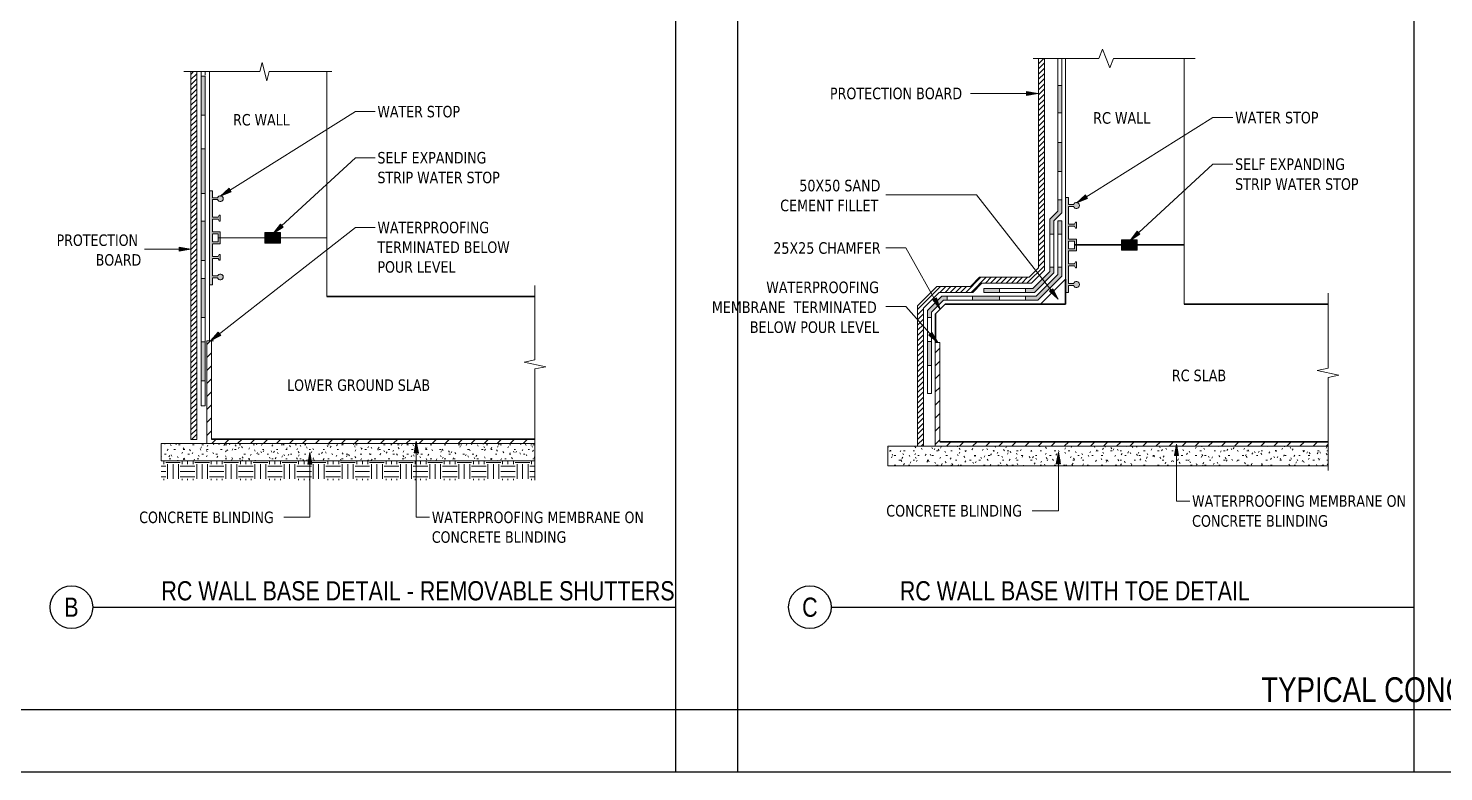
# Model space of a CAD drawing. Header units: millimetres. Extents: x 2250 to 90378, y -16050 to 57150.
# Drawn here: x 20781 to 54947, y -16050 to 1888 of the extents above; entities that cross this region are included whole.
import ezdxf
from ezdxf.enums import TextEntityAlignment as Align

# ---------------------------------------------------------------- set-up
doc = ezdxf.new("R2010")
doc.units = ezdxf.units.MM
for name, color, linetype, lineweight in [('Detail Items', 7, 'Continuous', 9), ('Medium Lines', 7, 'Continuous', 20), ('Text Notes', 7, 'Continuous', 9), ('Thin Lines', 7, 'Continuous', 9)]:
    doc.layers.add(name, color=color, linetype=linetype, lineweight=lineweight)
doc.layers.add('Lines', color=7, linetype='Continuous', lineweight=9, true_color=0x00a600)
doc.layers.add('NPLT-JLA', color=193, linetype='Continuous', plot=False)
for name, color, linetype in [('S-G-STTL', 4, 'Continuous'), ('S-G-TITL', 7, 'Continuous'), ('S-G-TITLREF', 4, 'Continuous')]:
    doc.layers.add(name, color=color, linetype=linetype)
doc.styles.add('ARIAL', font='arial.ttf', dxfattribs={"width": 0.8})
doc.styles.add('Verdana', font='verdana.ttf', dxfattribs={"width": 0.8, "height": 25})

# ---------------------------------------------------------------- blocks, each defined once
blk = doc.blocks.new('XAR_Break Line-Straight - Break Line-2269555-S032-TYPICAL CIVIL WORK DETAILS _SHEET 3 OF 5_')
at = {"layer": 'Medium Lines'}
for p, q in [((47255.8, 11282.6), (47255.8, 10877.6)), ((47255.8, 10877.6), (47197, 10865.1)), ((47197, 10865.1), (47314.6, 10840.1)), ((47314.6, 10840.1), (47255.8, 10827.6)), ((47255.8, 10827.6), (47255.8, 10327))]:
    blk.add_line(p, q, dxfattribs=at)
blk = doc.blocks.new('XAR_Break Line-Straight - Break Line-2269556-S032-TYPICAL CIVIL WORK DETAILS _SHEET 3 OF 5_')
at = {"layer": 'Medium Lines'}
for p, q in [((45757, 12447.6), (45769.5, 12497.6)), ((45769.5, 12497.6), (45794.5, 12397.6)), ((45342.4, 12447.6), (45757, 12447.6)), ((45794.5, 12397.6), (45807, 12447.6)), ((45807, 12447.6), (46149.5, 12447.6))]:
    blk.add_line(p, q, dxfattribs=at)
blk = doc.blocks.new('XAR_Break Line-Straight - Break Line-2269564-S032-TYPICAL CIVIL WORK DETAILS _SHEET 3 OF 5_')
at = {"layer": 'Medium Lines'}
for p, q in [((43142.6, 8773.6), (43162.4, 8823.6)), ((43162.4, 8823.6), (43201.8, 8723.6)), ((42787.3, 8773.6), (43142.6, 8773.6)), ((43201.8, 8723.6), (43221.5, 8773.6)), ((43221.5, 8773.6), (43663, 8773.6))]:
    blk.add_line(p, q, dxfattribs=at)
blk = doc.blocks.new('XAR_Break Line-Straight - Break Line-2269565-S032-TYPICAL CIVIL WORK DETAILS _SHEET 3 OF 5_')
at = {"layer": 'Medium Lines'}
for p, q in [((44380.1, 7506.9), (44380.1, 7101.9)), ((44380.1, 7101.9), (44321.2, 7089.4)), ((44321.2, 7089.4), (44438.9, 7064.4)), ((44438.9, 7064.4), (44380.1, 7051.9)), ((44380.1, 7051.9), (44380.1, 6548.9))]:
    blk.add_line(p, q, dxfattribs=at)

msp = doc.modelspace()

# ---------------------------------------------------------------- hatches: boundary and pattern name
at = {"layer": 'Detail Items'}
h = msp.add_hatch(dxfattribs=at)
h.set_pattern_fill('FP_4', color=3, scale=4.469856, style=0, pattern_type=2)
h.set_pattern_definition([(45, (-146216.18, -38056.04), (-62.72341, 62.72341), [])])
h.paths.add_polyline_path([(42389.231, -8193.776), (42389.231, -4865.027), (42770.628, -4483.63), (43580.836, -4483.63), (43800.798, -4263.668), (44996.633, -4263.668), (45309.656, -3950.645), (45309.57, 1160.471), (45166.736, 1160.471), (45166.736, -3891.445), (44937.433, -4120.747), (43741.598, -4120.747), (43521.637, -4340.709), (42711.428, -4340.709), (42246.31, -4805.827), (42246.31, -8193.776)])
h = msp.add_hatch(dxfattribs=at)
h.set_pattern_fill('FP_4', color=3, scale=4.42886, style=0, pattern_type=2)
h.set_pattern_definition([(45, (-176280.17, -54286.704), (-62.148133, 62.148133), [])])
h.paths.add_polyline_path([(24706.358, -8038.144), (24847.968, -8038.144), (24847.968, 842.125), (24706.358, 842.125), (24706.358, -7975.614)])
h = msp.add_hatch(color=3, dxfattribs=at)
h.paths.add_polyline_path([(25049.545, -6618.157), (25049.545, -5674.091), (24955.139, -5674.091), (24955.139, -6618.157)])
h.paths.add_polyline_path([(25049.545, -5091.856), (25049.545, -4147.79), (24955.139, -4147.79), (24955.139, -5091.856)])
h.paths.add_polyline_path([(24955.139, -3712.37), (25049.545, -3712.37), (25049.545, -2768.304), (24955.139, -2768.304)])
h.paths.add_polyline_path([(25049.545, -2097.65), (25049.545, -1021.897), (24955.139, -1021.897), (24955.139, -2097.65)])
h.paths.add_polyline_path([(25049.545, -209.517), (25049.545, 734.55), (24955.139, 734.55), (24955.139, -209.517)])
h = msp.add_hatch(color=3, dxfattribs=at)
h.paths.add_polyline_path([(44996.633, -4483.63), (45066.903, -4483.63), (45534.665, -4015.868), (45534.665, -3871.964), (45439.384, -3871.964), (45439.384, -3976.402), (45027.437, -4388.349), (44850.545, -4388.349), (44850.545, -4483.63), (44937.433, -4483.63)])
h.paths.add_polyline_path([(44226.553, -4483.63), (44226.553, -4388.349), (43846.563, -4388.349), (43846.563, -4483.63)])
h.paths.add_polyline_path([(45439.384, -3079.503), (45534.665, -3079.503), (45534.665, -2754.836), (45725.226, -2564.275), (45725.226, -2249.214), (45629.945, -2249.214), (45629.945, -2524.808), (45439.384, -2715.369), (45439.384, -3014.367)])
h.paths.add_polyline_path([(45725.226, -1568.726), (45725.226, -865.928), (45629.945, -865.928), (45629.945, -1568.726)])
h.paths.add_polyline_path([(45725.226, -151.973), (45725.226, 509.208), (45629.945, 509.208), (45629.945, -151.973)])
h = msp.add_hatch(color=3, dxfattribs=at)
h.paths.add_polyline_path([(25155.302, -4300.009), (25226.107, -4300.009), (25226.107, -4134.797), (25348.165, -4134.797), (25356.265, -4150.856), (25368.15, -4164.355), (25383.053, -4174.424), (25400.012, -4180.413), (25417.933, -4181.937), (25435.66, -4178.895), (25452.048, -4171.485), (25466.041, -4160.186), (25476.735, -4145.725), (25483.441, -4129.036), (25485.725, -4111.196), (25483.441, -4093.356), (25476.735, -4076.667), (25466.041, -4062.206), (25452.048, -4050.906), (25435.66, -4043.496), (25417.933, -4040.455), (25395.713, -4043.496), (25383.053, -4047.967), (25368.15, -4058.036), (25356.265, -4071.536), (25348.165, -4087.594), (25226.107, -4087.594), (25226.107, -3662.764), (25367.717, -3662.764), (25391.319, -3709.967), (25414.92, -3709.967), (25414.92, -3568.357), (25391.319, -3568.357), (25367.717, -3615.561), (25226.107, -3615.561), (25226.107, -3308.739), (25414.92, -3308.739), (25414.92, -3025.519), (25226.107, -3025.519), (25226.107, -2718.697), (25367.717, -2718.697), (25391.319, -2765.901), (25414.92, -2765.901), (25414.92, -2624.291), (25391.319, -2624.291), (25367.717, -2671.494), (25226.107, -2671.494), (25226.107, -2246.664), (25348.165, -2246.664), (25356.265, -2262.722), (25368.15, -2276.222), (25383.053, -2286.291), (25400.012, -2292.28), (25417.933, -2293.803), (25435.66, -2290.762), (25452.048, -2283.352), (25466.041, -2272.052), (25476.735, -2257.591), (25483.441, -2240.902), (25485.725, -2223.062), (25483.441, -2205.222), (25476.735, -2188.534), (25466.041, -2174.073), (25447.892, -2160.893), (25435.66, -2155.363), (25417.933, -2152.322), (25400.012, -2153.845), (25383.053, -2159.834), (25368.15, -2169.903), (25356.265, -2183.402), (25348.165, -2199.461), (25226.107, -2199.461), (25226.107, -2034.249), (25155.302, -2034.249), (25155.302, -4147.79)])
h.paths.add_polyline_path([(25367.717, -3261.536), (25226.107, -3261.536), (25226.107, -3072.722), (25367.717, -3072.722)])
h = msp.add_hatch(color=3, dxfattribs=at)
h.paths.add_polyline_path([(45891.967, -4483.63), (45891.967, -4316.889), (46015.154, -4316.889), (46023.33, -4333.096), (46035.325, -4346.72), (46050.365, -4356.882), (46067.482, -4362.927), (46085.569, -4364.464), (46103.459, -4361.395), (46119.999, -4353.917), (46134.122, -4342.512), (46144.915, -4327.917), (46151.683, -4311.074), (46153.988, -4293.069), (46151.683, -4275.064), (46144.915, -4258.22), (46134.122, -4243.625), (46119.999, -4232.221), (46103.459, -4224.743), (46085.569, -4221.673), (46063.143, -4224.743), (46050.365, -4229.255), (46035.325, -4239.417), (46023.33, -4253.042), (46015.154, -4269.249), (45891.967, -4269.249), (45891.967, -3840.486), (46034.887, -3840.486), (46058.708, -3888.126), (46082.528, -3888.126), (46082.528, -3745.206), (46058.708, -3745.206), (46034.887, -3792.846), (45891.967, -3792.846), (45891.967, -3483.184), (46082.528, -3483.184), (46082.528, -3197.343), (45891.967, -3197.343), (45891.967, -2887.681), (46034.887, -2887.681), (46058.708, -2935.321), (46082.528, -2935.321), (46082.528, -2792.4), (46058.708, -2792.4), (46034.887, -2840.04), (45891.967, -2840.04), (45891.967, -2411.278), (46015.154, -2411.278), (46023.33, -2427.485), (46035.325, -2441.109), (46050.365, -2451.272), (46067.482, -2457.316), (46085.569, -2458.854), (46103.459, -2455.784), (46119.999, -2448.306), (46134.122, -2436.901), (46144.915, -2422.306), (46151.683, -2405.463), (46153.988, -2387.458), (46151.683, -2369.453), (46144.915, -2352.609), (46134.122, -2338.015), (46115.804, -2324.713), (46103.459, -2319.132), (46085.569, -2316.062), (46067.482, -2317.599), (46050.365, -2323.644), (46035.325, -2333.807), (46023.33, -2347.431), (46015.154, -2363.638), (45891.967, -2363.638), (45891.967, -2196.897), (45820.506, -2196.897), (45820.506, -4483.63)])
h.paths.add_polyline_path([(46034.887, -3435.544), (45891.967, -3435.544), (45891.967, -3244.983), (46034.887, -3244.983)])
for points in [[(26866.423, -3293.005), (26866.423, -3041.254), (26488.796, -3041.254), (26488.796, -3293.005)], [(47166.344, -3467.304), (47547.466, -3467.304), (47547.466, -3213.223), (47166.344, -3213.223)]]:
    msp.add_hatch(color=3, dxfattribs=at).paths.add_polyline_path(points)
h = msp.add_hatch(color=3, dxfattribs=at)
h.paths.add_polyline_path([(42484.511, -6247.945), (42579.792, -6247.945), (42579.792, -5673.022), (42484.511, -5673.022)])
h.paths.add_polyline_path([(42484.511, -5087.758), (42579.792, -5087.758), (42579.792, -4964.697), (42870.298, -4674.191), (42959.275, -4674.191), (42959.275, -4578.91), (42830.832, -4578.91), (42484.511, -4925.231), (42484.511, -4964.697)])
h.paths.add_polyline_path([(45145.836, -4674.191), (45725.226, -4094.801), (45725.226, -3871.964), (45629.945, -3871.964), (45629.945, -4055.335), (45106.37, -4578.91), (44850.545, -4578.91), (44850.545, -4674.191), (45106.37, -4674.191)])
h.paths.add_polyline_path([(43620.652, -4674.191), (44226.494, -4674.191), (44226.494, -4578.91), (43573.171, -4578.91), (43573.171, -4674.191), (43580.836, -4674.191)])
h.paths.add_polyline_path([(45725.226, -3079.503), (45725.226, -2759.98), (45629.945, -2759.98), (45629.945, -3079.503)])
h = msp.add_hatch(dxfattribs=at)
h.set_pattern_fill('FP_2', color=3, scale=4.42886, style=0, pattern_type=2)
h.set_pattern_definition([(45, (-176280.17, -54286.7), (-156.58386, 156.58386), [])])
h.paths.add_polyline_path([(33009.106, -8130.034), (33009.106, -8024.298), (25201.497, -8024.298), (25201.497, -5652.665), (25090.775, -5652.665), (25090.775, -8130.034), (27819.986, -8130.034)])
h = msp.add_hatch(dxfattribs=at)
h.set_pattern_fill('FP_2', color=3, scale=4.469856, style=0, pattern_type=2)
h.set_pattern_definition([(45, (-146216.18, -38056.04), (-158.03329, 158.03329), [])])
h.paths.add_polyline_path([(42781.492, -8193.776), (52156.283, -8193.776), (52156.283, -8087.061), (42781.492, -8087.061), (42781.492, -5693.475), (42669.745, -5693.475), (42669.745, -8193.776)])
h = msp.add_hatch(dxfattribs=at)
h.set_pattern_fill('FP_3', color=3, scale=4.42886, style=0, pattern_type=2)
h.set_pattern_definition([(0, (-176280.17, -54286.7), (449.972204, 112.49305), [37.1227, -300.35645, 37.1227, -300.35645, -1799.8888]), (0, (-176280.17, -54286.7), (449.972204, 112.49305), [-674.9583, 37.1227, -637.8356, 37.1227, -300.35645, -787.45136]), (0, (-176280.17, -54286.7), (449.972204, 112.49305), [-1687.39577, 37.1227, -187.8634, 37.1227, -525.34255]), (120, (-176111.43, -54230.46), (-322.40794, 333.440834), [37.1227, -300.35645, 37.1227, -300.35645, -1799.8888]), (120, (-176111.43, -54230.46), (-322.40794, 333.440834), [-674.9583, 37.1227, -637.8356, 37.1227, -300.35645, -787.45136]), (120, (-176111.43, -54230.46), (-322.40794, 333.440834), [-1687.39577, 37.1227, -187.8634, 37.1227, -525.34255]), (240, (-176055.19, -54005.47), (-127.56426, -445.933885), [37.1227, -300.35645, 37.1227, -300.35645, -1799.8888]), (240, (-176055.19, -54005.47), (-127.56426, -445.933885), [-674.9583, 37.1227, -637.8356, 37.1227, -300.35645, -787.45136]), (240, (-176055.19, -54005.47), (-127.56426, -445.933885), [-1687.39577, 37.1227, -187.8634, 37.1227, -525.34255])])
h.paths.add_polyline_path([(25201.497, -8549.79), (33009.106, -8549.79), (33009.106, -8130.034), (23991.673, -8130.034), (23991.673, -8549.79), (25090.775, -8549.79)])
h = msp.add_hatch(dxfattribs=at)
h.set_pattern_fill('FP_3', color=3, scale=4.469856, style=0, pattern_type=2)
h.set_pattern_definition([(0, (-146216.18, -38056.04), (454.1374, 113.53435), [37.46634, -303.1367, 37.46634, -303.1367, -1816.5496]), (0, (-146216.18, -38056.04), (454.1374, 113.53435), [-681.2061, 37.46634, -643.73977, 37.46634, -303.1367, -794.74045]), (0, (-146216.18, -38056.04), (454.1374, 113.53435), [-1703.01525, 37.46634, -189.60236, 37.46634, -530.2054]), (120, (-146045.88, -37999.28), (-325.39233, 336.52735), [37.46634, -303.1367, 37.46634, -303.1367, -1816.5496]), (120, (-146045.88, -37999.28), (-325.39233, 336.52735), [-681.2061, 37.46634, -643.73977, 37.46634, -303.1367, -794.74045]), (120, (-146045.88, -37999.28), (-325.39233, 336.52735), [-1703.01525, 37.46634, -189.60236, 37.46634, -530.2054]), (240, (-145989.11, -37772.21), (-128.74507, -450.0617), [37.46634, -303.1367, 37.46634, -303.1367, -1816.5496]), (240, (-145989.11, -37772.21), (-128.74507, -450.0617), [-681.2061, 37.46634, -643.73977, 37.46634, -303.1367, -794.74045]), (240, (-145989.11, -37772.21), (-128.74507, -450.0617), [-1703.01525, 37.46634, -189.60236, 37.46634, -530.2054])])
h.paths.add_polyline_path([(42389.231, -8670.178), (52156.283, -8670.178), (52156.283, -8193.776), (41527.278, -8193.776), (41527.278, -8670.178), (42246.31, -8670.178)])
h = msp.add_hatch(dxfattribs=at)
h.set_pattern_fill('FP_5', color=3, scale=4.42886, style=0, pattern_type=2)
h.set_pattern_definition([(0, (-176280.17, -54286.7), (351.5408, 351.5408), [351.5408, -351.5408]), (0, (-176280.17, -54154.87), (351.5408, 351.5408), [351.5408, -351.5408]), (0, (-176280.17, -54023.05), (351.5408, 351.5408), [351.5408, -351.5408]), (90, (-176236.23, -53979.1), (-351.5408, 351.5408), [351.5408, -351.5408]), (90, (-176104.4, -53979.1), (-351.5408, 351.5408), [351.5408, -351.5408]), (90, (-175972.58, -53979.1), (-351.5408, 351.5408), [351.5408, -351.5408])])
h.paths.add_polyline_path([(26717.636, -9013.729), (33009.616, -9013.729), (33009.106, -8549.79), (23991.673, -8549.79), (23991.673, -9013.729), (25540.553, -9013.729)])
at = {"layer": 'Text Notes', "lineweight": 18}
for points in [[(45158.396, 316.86), (44879.03, 366.12), (44879.03, 267.601)], [(25420.208, -2159.802), (25680.726, -2054.29), (25628.928, -1971.55)], [(46087.865, -2323.612), (46350.794, -2217.123), (46298.516, -2133.618)], [(26695.499, -3061.728), (26932.043, -2909.908), (26865.852, -2838.161)], [(47374.96, -3233.886), (47613.694, -3080.661), (47546.891, -3008.25)], [(24702.285, -3443.114), (24425.481, -3394.306), (24425.481, -3491.922)], [(45644.223, -4645.665), (45510.704, -4395.375), (45433.152, -4456.136)], [(42796.141, -4886.039), (42701.453, -4618.633), (42615.705, -4667.145)], [(25177.799, -5655.315), (25425.864, -5523.154), (25365.702, -5446.281)], [(42739.739, -5693.356), (42590.374, -5452.188), (42516.898, -5517.818)], [(30147.334, -8075.308), (30098.526, -8352.111), (30196.142, -8352.111)], [(48496.117, -8144.802), (48446.857, -8424.168), (48545.376, -8424.168)], [(27574.399, -8349.554), (27525.591, -8626.358), (27623.207, -8626.358)], [(45644.818, -8339.767), (45595.559, -8619.133), (45694.078, -8619.133)]]:
    msp.add_hatch(color=3, dxfattribs=at).paths.add_polyline_path(points)

# ---------------------------------------------------------------- linework, layer by layer
at = {"layer": 'Lines', "color": 3}
for p, q in [((45629.945, 1163.528), (45629.945, 509.208)), ((45725.226, 1163.528), (45629.945, 1163.528)), ((45725.226, 509.208), (45725.226, 1163.528)), ((45820.506, 1163.528), (45820.506, -4769.471)), ((48678.922, 1163.528), (48678.922, -4769.471)), ((24955.139, 734.55), (24955.139, 842.125)), ((25049.545, 756.577), (25049.545, 842.125)), ((25155.302, 842.125), (25155.302, -5652.665)), ((27987.502, 842.125), (27987.502, -4583.229)), ((45629.945, 509.208), (45725.226, 509.208)), ((24955.139, -209.517), (24955.139, -1021.897)), ((25049.545, -1021.897), (25049.545, -209.517)), ((45629.945, -151.973), (45629.945, -865.928)), ((45725.226, -151.973), (45725.226, -865.928)), ((45629.945, -1568.726), (45629.945, -2249.214)), ((45725.226, -1568.726), (45725.226, -2249.214)), ((24955.139, -2097.65), (24955.139, -2768.304)), ((25049.545, -2768.304), (25049.545, -2097.65)), ((27987.502, -3167.129), (25367.717, -3167.129)), ((45439.384, -3079.503), (45439.384, -3871.964)), ((45534.665, -3871.964), (45534.665, -3079.503)), ((45629.945, -3079.503), (45629.945, -3871.964)), ((45725.226, -3079.503), (45725.226, -3871.964)), ((24955.139, -3712.37), (24955.139, -4147.79)), ((25049.545, -3712.37), (25049.545, -4147.79)), ((44226.553, -4388.349), (44850.545, -4388.349)), ((42959.275, -4578.91), (43573.171, -4578.91)), ((43573.171, -4674.191), (42959.275, -4674.191)), ((44226.494, -4578.91), (44850.545, -4578.91)), ((44850.545, -4674.191), (44226.494, -4674.191)), ((44850.545, -4483.63), (44226.553, -4483.63)), ((24955.139, -5091.856), (24955.139, -5674.091)), ((25049.545, -5674.091), (25049.545, -5091.856)), ((42484.511, -5087.758), (42484.511, -5673.022)), ((42579.792, -5087.758), (42579.792, -5673.022)), ((25155.302, -5652.665), (25247.692, -5652.665)), ((25201.497, -5652.665), (25201.497, -8024.298)), ((42484.511, -6247.945), (42579.792, -6247.945)), ((42484.511, -6926.069), (42484.511, -6247.945)), ((42579.792, -6247.945), (42579.792, -6926.069)), ((24955.139, -6618.157), (24955.139, -7222.297)), ((25049.545, -7222.297), (25049.545, -6618.157)), ((42579.792, -6926.069), (42484.511, -6926.069)), ((24955.139, -7222.297), (25049.545, -7222.297))]:
    msp.add_line(p, q, dxfattribs=at)
at = {"layer": 'Lines', "color": 3, "lineweight": 35}
for p, q in [((48678.922, -3340.263), (46034.887, -3340.263)), ((45215.891, -4769.471), (45820.506, -4164.856)), ((45820.506, -4769.471), (45820.506, -4164.856)), ((27987.502, -4583.229), (33009.106, -4583.229)), ((42909.765, -4769.471), (42676.248, -5002.988)), ((45820.506, -4769.471), (42909.765, -4769.471)), ((48678.922, -4769.471), (52156.283, -4769.471)), ((42676.248, -5002.988), (42676.248, -5693.475)), ((25201.497, -8024.298), (33009.106, -8024.298)), ((42781.492, -8087.061), (52156.283, -8087.061))]:
    msp.add_line(p, q, dxfattribs=at)
at = {"layer": 'NPLT-JLA'}
for p, q in [((36400, 57150), (36400, -16050)), ((37900, 57150), (37900, -16050)), ((54225, 57150), (54225, -16050)), ((2250, -16050), (89875, -16050))]:
    msp.add_line(p, q, dxfattribs=at)
at = {"layer": 'S-G-STTL'}
for p, q in [((22336.534, -12080.811), (36400, -12080.811)), ((40161.534, -12080.811), (54225, -12080.811))]:
    msp.add_line(p, q, dxfattribs=at)
for centre in [(21822.227, -12080.811), (39647.227, -12080.811)]:
    msp.add_circle(centre, 514.307, dxfattribs=at)
at = {"layer": 'S-G-TITLREF'}
msp.add_line((2250, -14550), (72050, -14550), dxfattribs=at)
at = {"layer": 'Text Notes', "color": 3, "lineweight": 18}
for p, q in [((45158.396, 316.86), (44879.03, 366.12)), ((44879.03, 366.12), (44879.03, 267.601)), ((43527.93, 316.86), (43522.231, 316.86)), ((45158.396, 316.86), (43527.93, 316.86)), ((44879.03, 267.601), (45158.396, 316.86)), ((25420.208, -2159.802), (28675.953, -121.56)), ((28675.953, -121.56), (29153.732, -121.56)), ((46087.865, -2323.612), (49373.746, -266.502)), ((49373.746, -266.502), (49855.948, -266.502)), ((26695.499, -3061.728), (28675.953, -1234.644)), ((28675.953, -1234.644), (29153.732, -1234.644)), ((47374.96, -3233.886), (49373.746, -1389.89)), ((49373.746, -1389.89), (49855.948, -1389.89)), ((25628.928, -1971.55), (25420.208, -2159.802)), ((25680.726, -2054.29), (25628.928, -1971.55)), ((25420.208, -2159.802), (25680.726, -2054.29)), ((43670.772, -2126.843), (41482.18, -2126.843)), ((45644.223, -4645.665), (43670.772, -2126.843)), ((46298.516, -2133.618), (46087.865, -2323.612)), ((46087.865, -2323.612), (46350.794, -2217.123)), ((46350.794, -2217.123), (46298.516, -2133.618)), ((25177.799, -5655.315), (28675.953, -2917.61)), ((26865.852, -2838.161), (26695.499, -3061.728)), ((26695.499, -3061.728), (26932.043, -2909.908)), ((26932.043, -2909.908), (26865.852, -2838.161)), ((28675.953, -2917.61), (29153.732, -2917.61)), ((47546.891, -3008.25), (47374.96, -3233.886)), ((47613.694, -3080.661), (47546.891, -3008.25)), ((24702.285, -3443.114), (24425.481, -3394.306)), ((24425.481, -3394.306), (24425.481, -3491.922)), ((41962.83, -3413.105), (41482.18, -3413.105)), ((42796.141, -4886.039), (41962.83, -3413.105)), ((47374.96, -3233.886), (47613.694, -3080.661)), ((24702.285, -3443.114), (23587.031, -3443.114)), ((24425.481, -3491.922), (24702.285, -3443.114)), ((45510.704, -4395.375), (45433.152, -4456.136)), ((45644.223, -4645.665), (45510.704, -4395.375)), ((42701.453, -4618.633), (42615.705, -4667.145)), ((42615.705, -4667.145), (42796.141, -4886.039)), ((42796.141, -4886.039), (42701.453, -4618.633)), ((45433.152, -4456.136), (45644.223, -4645.665)), ((41962.83, -4823.561), (41482.18, -4823.561)), ((42739.739, -5693.356), (41962.83, -4823.561)), ((25365.702, -5446.281), (25177.799, -5655.315)), ((25425.864, -5523.154), (25365.702, -5446.281)), ((42590.374, -5452.188), (42516.898, -5517.818)), ((42739.739, -5693.356), (42590.374, -5452.188)), ((25177.799, -5655.315), (25425.864, -5523.154)), ((42516.898, -5517.818), (42739.739, -5693.356)), ((30147.334, -8075.308), (30098.526, -8352.111)), ((30196.142, -8352.111), (30147.334, -8075.308)), ((30147.334, -8075.308), (30147.334, -9911.993)), ((48496.117, -8144.802), (48446.857, -8424.168)), ((48545.376, -8424.168), (48496.117, -8144.802)), ((48496.117, -8144.802), (48496.117, -9518.741)), ((27574.399, -8349.554), (27525.591, -8626.358)), ((27623.207, -8626.358), (27574.399, -8349.554)), ((27574.399, -8349.554), (27574.399, -9911.993)), ((30098.526, -8352.111), (30196.142, -8352.111)), ((45644.818, -8339.767), (45595.559, -8619.133)), ((45694.078, -8619.133), (45644.818, -8339.767)), ((45644.818, -8339.767), (45644.818, -9754.043)), ((48446.857, -8424.168), (48545.376, -8424.168)), ((27525.591, -8626.358), (27623.207, -8626.358)), ((45595.559, -8619.133), (45694.078, -8619.133)), ((48496.117, -9518.741), (48816.983, -9518.741)), ((45644.818, -9754.043), (45015.107, -9754.043)), ((27574.399, -9911.993), (26950.463, -9911.993)), ((30147.334, -9911.993), (30465.258, -9911.993))]:
    msp.add_line(p, q, dxfattribs=at)
at = {"layer": 'Thin Lines', "color": 3}
for p, q in [((45166.736, 1160.471), (45166.736, -3891.445)), ((45309.656, -3950.645), (45309.656, 1160.471)), ((24706.358, 842.125), (24706.358, -8038.144)), ((24847.968, -8038.144), (24847.968, 842.125)), ((25049.545, 734.55), (24955.139, 734.55)), ((24955.139, 734.55), (24955.139, -209.517)), ((25049.545, -209.517), (25049.545, 734.55)), ((45725.226, 509.208), (45629.945, 509.208)), ((45629.945, 509.208), (45629.945, -151.973)), ((45725.226, -151.973), (45725.226, 509.208)), ((24955.139, -209.517), (25049.545, -209.517)), ((45629.945, -151.973), (45725.226, -151.973)), ((25049.545, -1021.897), (24955.139, -1021.897)), ((24955.139, -1021.897), (24955.139, -2097.65)), ((25049.545, -2097.65), (25049.545, -1021.897)), ((45725.226, -865.928), (45629.945, -865.928)), ((45629.945, -865.928), (45629.945, -1568.726)), ((45725.226, -1568.726), (45725.226, -865.928)), ((45629.945, -1568.726), (45725.226, -1568.726)), ((25226.107, -2034.249), (25155.302, -2034.249)), ((25155.302, -2034.249), (25155.302, -4300.009)), ((25226.107, -2199.461), (25226.107, -2034.249)), ((24955.139, -2097.65), (25049.545, -2097.65)), ((25348.165, -2199.461), (25226.107, -2199.461)), ((25226.107, -2671.494), (25226.107, -2246.664)), ((25226.107, -2246.664), (25348.165, -2246.664)), ((45725.226, -2249.214), (45629.945, -2249.214)), ((45629.945, -2249.214), (45629.945, -2524.808)), ((45725.226, -2564.275), (45725.226, -2249.214)), ((45891.967, -2196.897), (45820.506, -2196.897)), ((45820.506, -2196.897), (45820.506, -4483.63)), ((45891.967, -2363.638), (45891.967, -2196.897)), ((46015.154, -2363.638), (45891.967, -2363.638)), ((25367.717, -2671.494), (25226.107, -2671.494)), ((25226.107, -3025.519), (25226.107, -2718.697)), ((25226.107, -2718.697), (25367.717, -2718.697)), ((25391.319, -2624.291), (25367.717, -2671.494)), ((25367.717, -2718.697), (25391.319, -2765.901)), ((25414.92, -2624.291), (25391.319, -2624.291)), ((25414.92, -2765.901), (25414.92, -2624.291)), ((45629.945, -2524.808), (45439.384, -2715.369)), ((45439.384, -2715.369), (45439.384, -3079.503)), ((45534.665, -2754.836), (45725.226, -2564.275)), ((45891.967, -2840.04), (45891.967, -2411.278)), ((45891.967, -2411.278), (46015.154, -2411.278)), ((25049.545, -2768.304), (24955.139, -2768.304)), ((24955.139, -2768.304), (24955.139, -3712.37)), ((25049.545, -3712.37), (25049.545, -2768.304)), ((25414.92, -3025.519), (25226.107, -3025.519)), ((25226.107, -3261.536), (25226.107, -3072.722)), ((25226.107, -3072.722), (25367.717, -3072.722)), ((25367.717, -3072.722), (25367.717, -3261.536)), ((25391.319, -2765.901), (25414.92, -2765.901)), ((25414.92, -3308.739), (25414.92, -3025.519)), ((26866.423, -3041.254), (26488.796, -3041.254)), ((26488.796, -3041.254), (26488.796, -3293.005)), ((26866.423, -3293.005), (26866.423, -3041.254)), ((45534.665, -3079.503), (45534.665, -2754.836)), ((45725.226, -2759.98), (45629.945, -2759.98)), ((45629.945, -2759.98), (45629.945, -3079.503)), ((45725.226, -3079.503), (45725.226, -2759.98)), ((46034.887, -2840.04), (45891.967, -2840.04)), ((45891.967, -3197.343), (45891.967, -2887.681)), ((45891.967, -2887.681), (46034.887, -2887.681)), ((46058.708, -2792.4), (46034.887, -2840.04)), ((46034.887, -2887.681), (46058.708, -2935.321)), ((46082.528, -2792.4), (46058.708, -2792.4)), ((46058.708, -2935.321), (46082.528, -2935.321)), ((46082.528, -2935.321), (46082.528, -2792.4)), ((25367.717, -3261.536), (25226.107, -3261.536)), ((25226.107, -3615.561), (25226.107, -3308.739)), ((25226.107, -3308.739), (25414.92, -3308.739)), ((26488.796, -3293.005), (26866.423, -3293.005)), ((45439.384, -3079.503), (45534.665, -3079.503)), ((45629.945, -3079.503), (45725.226, -3079.503)), ((46082.528, -3197.343), (45891.967, -3197.343)), ((45891.967, -3435.544), (45891.967, -3244.983)), ((45891.967, -3244.983), (46034.887, -3244.983)), ((46034.887, -3244.983), (46034.887, -3435.544)), ((46082.528, -3483.184), (46082.528, -3197.343)), ((47547.466, -3213.223), (47166.344, -3213.223)), ((47166.344, -3213.223), (47166.344, -3467.304)), ((47547.466, -3467.304), (47547.466, -3213.223)), ((24955.139, -3712.37), (25049.545, -3712.37)), ((25367.717, -3615.561), (25226.107, -3615.561)), ((25226.107, -4087.594), (25226.107, -3662.764)), ((25226.107, -3662.764), (25367.717, -3662.764)), ((25391.319, -3568.357), (25367.717, -3615.561)), ((25367.717, -3662.764), (25391.319, -3709.967)), ((25414.92, -3568.357), (25391.319, -3568.357)), ((25391.319, -3709.967), (25414.92, -3709.967)), ((25414.92, -3709.967), (25414.92, -3568.357)), ((46034.887, -3435.544), (45891.967, -3435.544)), ((45891.967, -3792.846), (45891.967, -3483.184)), ((45891.967, -3483.184), (46082.528, -3483.184)), ((46058.708, -3745.206), (46034.887, -3792.846)), ((46082.528, -3745.206), (46058.708, -3745.206)), ((46082.528, -3888.126), (46082.528, -3745.206)), ((47166.344, -3467.304), (47547.466, -3467.304)), ((25348.165, -4087.594), (25226.107, -4087.594)), ((45166.736, -3891.445), (44937.433, -4120.747)), ((44996.633, -4263.668), (45309.656, -3950.645)), ((45439.384, -3976.402), (45027.437, -4388.349)), ((45066.903, -4483.63), (45534.665, -4015.868)), ((45629.945, -4055.335), (45106.37, -4578.91)), ((45145.836, -4674.191), (45725.226, -4094.801)), ((45534.665, -3871.964), (45439.384, -3871.964)), ((45439.384, -3871.964), (45439.384, -3976.402)), ((45534.665, -4015.868), (45534.665, -3871.964)), ((45725.226, -3871.964), (45629.945, -3871.964)), ((45629.945, -3871.964), (45629.945, -4055.335)), ((45725.226, -4094.801), (45725.226, -3871.964)), ((46034.887, -3792.846), (45891.967, -3792.846)), ((45891.967, -4269.249), (45891.967, -3840.486)), ((45891.967, -3840.486), (46034.887, -3840.486)), ((46034.887, -3840.486), (46058.708, -3888.126)), ((46058.708, -3888.126), (46082.528, -3888.126)), ((25049.545, -4147.79), (24955.139, -4147.79)), ((24955.139, -4147.79), (24955.139, -5091.856)), ((25049.545, -5091.856), (25049.545, -4147.79)), ((25155.302, -4300.009), (25226.107, -4300.009)), ((25226.107, -4300.009), (25226.107, -4134.797)), ((25226.107, -4134.797), (25348.165, -4134.797)), ((42711.428, -4340.709), (42246.31, -4805.827)), ((43521.637, -4340.709), (42711.428, -4340.709)), ((43741.598, -4120.747), (43521.637, -4340.709)), ((43580.836, -4483.63), (43800.798, -4263.668)), ((44937.433, -4120.747), (43741.598, -4120.747)), ((43800.798, -4263.668), (44996.633, -4263.668)), ((44226.553, -4388.349), (43846.563, -4388.349)), ((43846.563, -4388.349), (43846.563, -4483.63)), ((44226.553, -4483.63), (44226.553, -4388.349)), ((45027.437, -4388.349), (44850.545, -4388.349)), ((44850.545, -4388.349), (44850.545, -4483.63)), ((46015.154, -4269.249), (45891.967, -4269.249)), ((45891.967, -4483.63), (45891.967, -4316.889)), ((45891.967, -4316.889), (46015.154, -4316.889)), ((42389.231, -4865.027), (42770.628, -4483.63)), ((42830.832, -4578.91), (42484.511, -4925.231)), ((42579.792, -4964.697), (42870.298, -4674.191)), ((42770.628, -4483.63), (43580.836, -4483.63)), ((42959.275, -4578.91), (42830.832, -4578.91)), ((42870.298, -4674.191), (42959.275, -4674.191)), ((42959.275, -4674.191), (42959.275, -4578.91)), ((44226.494, -4578.91), (43573.171, -4578.91)), ((43573.171, -4578.91), (43573.171, -4674.191)), ((43573.171, -4674.191), (44226.494, -4674.191)), ((43846.563, -4483.63), (44226.553, -4483.63)), ((44226.494, -4674.191), (44226.494, -4578.91)), ((44850.545, -4483.63), (45066.903, -4483.63)), ((45106.37, -4578.91), (44850.545, -4578.91)), ((44850.545, -4578.91), (44850.545, -4674.191)), ((44850.545, -4674.191), (45145.836, -4674.191)), ((45820.506, -4483.63), (45891.967, -4483.63)), ((24955.139, -5091.856), (25049.545, -5091.856)), ((42246.31, -4805.827), (42246.31, -8193.776)), ((42389.231, -8193.776), (42389.231, -4865.027)), ((42484.511, -4925.231), (42484.511, -5087.758)), ((42484.511, -5087.758), (42579.792, -5087.758)), ((42579.792, -5087.758), (42579.792, -4964.697)), ((25049.545, -5674.091), (24955.139, -5674.091)), ((24955.139, -5674.091), (24955.139, -6618.157)), ((25049.545, -6618.157), (25049.545, -5674.091)), ((25201.497, -5652.665), (25090.775, -5652.665)), ((25090.775, -5652.665), (25090.775, -8130.034)), ((25201.497, -8024.298), (25201.497, -5652.665)), ((42579.792, -5673.022), (42484.511, -5673.022)), ((42484.511, -5673.022), (42484.511, -6247.945)), ((42579.792, -6247.945), (42579.792, -5673.022)), ((42781.492, -5693.475), (42669.745, -5693.475)), ((42669.745, -5693.475), (42669.745, -8193.776)), ((42781.492, -8087.061), (42781.492, -5693.475)), ((42484.511, -6247.945), (42579.792, -6247.945)), ((24955.139, -6618.157), (25049.545, -6618.157)), ((33009.106, -8130.034), (23991.673, -8130.034)), ((23991.673, -8130.034), (23991.673, -8549.79)), ((24706.358, -8038.144), (24847.968, -8038.144)), ((25090.775, -8130.034), (33009.106, -8130.034)), ((33009.106, -8024.298), (25201.497, -8024.298)), ((52156.283, -8193.776), (41527.278, -8193.776)), ((41527.278, -8193.776), (41527.278, -8670.178)), ((42669.745, -8193.776), (52156.283, -8193.776)), ((52156.283, -8087.061), (42781.492, -8087.061)), ((52156.283, -8193.776), (52156.283, -8087.061)), ((33009.616, -8549.79), (23991.673, -8549.79)), ((33009.616, -9013.729), (33009.616, -8549.79)), ((41527.278, -8670.178), (52156.283, -8670.178))]:
    msp.add_line(p, q, dxfattribs=at)
for centre, radius in [((25414.92, -2223.062), 70.805), ((46082.528, -2387.458), 71.46), ((25414.92, -4111.196), 70.805), ((46082.528, -4293.069), 71.46)]:
    msp.add_arc(centre, radius, 199.4712206, 160.5287794, dxfattribs=at)

# ---------------------------------------------------------------- block references
at = {"layer": 'Detail Items', "color": 3}
for name, p, xscale, yscale, zscale in [('XAR_Break Line-Straight - Break Line-2269564-S032-TYPICAL CIVIL WORK DETAILS _SHEET 3 OF 5_', (-146216.181, -38056.044), 4.469856310147375, 4.469856310147375, 4.469856310147375), ('XAR_Break Line-Straight - Break Line-2269556-S032-TYPICAL CIVIL WORK DETAILS _SHEET 3 OF 5_', (-176280.174, -54286.704), 4.428860277578051, 4.428860277578051, 4.428860277578051), ('XAR_Break Line-Straight - Break Line-2269555-S032-TYPICAL CIVIL WORK DETAILS _SHEET 3 OF 5_', (-176280.174, -54286.704), 4.428860277578051, 4.428860277578051, 4.428860277578051), ('XAR_Break Line-Straight - Break Line-2269565-S032-TYPICAL CIVIL WORK DETAILS _SHEET 3 OF 5_', (-146216.181, -38056.044), 4.469856310147375, 4.469856310147375, 4.469856310147375)]:
    msp.add_blockref(name, p, dxfattribs=dict(at, xscale=xscale, yscale=yscale, zscale=zscale))

# ---------------------------------------------------------------- texts
at = {"layer": 'S-G-STTL', "style": 'ARIAL', "width": 0.8}
for s, p in [('RC WALL BASE DETAIL - REMOVABLE SHUTTERS ', (23993.379, -11916.233)), ('RC WALL BASE WITH TOE DETAIL', (41818.379, -11916.233))]:
    msp.add_text(s, height=462.87651, dxfattribs=at).set_placement(p)
for s, p in [('B', (21822.227, -12080.811)), ('C', (39647.227, -12080.811))]:
    msp.add_text(s, height=462.877, dxfattribs=at).set_placement(p, align=Align.MIDDLE)
at = {"layer": 'S-G-TITL', "insert": (72050, -13772.604), "char_height": 597.2561, "width": 31244.89318, "attachment_point": 3, "style": 'ARIAL'}
msp.add_mtext('TYPICAL CONCRETE SUBSTRUCTURE WATERPROOFING DETAILS', dxfattribs=at)
at = {"layer": 'Text Notes', "color": 3, "lineweight": 18, "attachment_point": 1, "style": 'Verdana'}
for s, insert, char_height, width in [('PROTECTION BOARD', (40131.286, 456.543), 279.36602, 4042.10671), ('WATER STOP', (29209.092, 16.842), 276.8038, 2513.79784), ('RC WALL', (25724.101, -180.074), 276.8038, 1711.37085), ('RC WALL', (46485.739, -134.632), 279.366, 1727.21226), ('WATER STOP', (49911.821, -126.819), 279.366, 2537.06697), ('SELF EXPANDING ', (29209.092, -1096.242), 276.80377, 3486.65181), ('SELF EXPANDING ', (49911.821, -1250.207), 279.36602, 3518.92623), ('STRIP WATER STOP', (29209.092, -1572.286), 276.80377, 3792.00013), ('50X50 SAND ', (39391.515, -1766.111), 279.36602, 2465.39842), ('STRIP WATER STOP', (49911.821, -1730.658), 279.36602, 3827.10103), ('CEMENT FILLET', (38930.281, -2246.563), 279.36602, 3024.41317), ('WATERPROOFING ', (29209.092, -2779.209), 276.80377, 3536.35968), ('PROTECTION ', (21464.349, -3085.691), 276.80377, 2506.69672), ('TERMINATED BELOW ', (29209.092, -3255.253), 276.80377, 4175.46082), ('25X25 CHAMFER', (38764.711, -3273.422), 279.36602, 3225.08514), ('BOARD', (22407.65, -3561.736), 276.8038, 1363.41578), ('POUR LEVEL ', (29209.092, -3731.298), 276.80377, 2499.59559), ('WATERPROOFING ', (38594.548, -4222.574), 279.36602, 3432.92396), ('MEMBRANE  TERMINATED ', (37281.807, -4703.026), 279.36602, 5023.96596), ('BELOW POUR LEVEL  ', (38198.36, -5183.477), 279.36602, 3913.1033), ('RC SLAB', (48385.599, -6348.793), 279.366, 1655.5437), ('LOWER GROUND SLAB', (27027.847, -6583.798), 276.80377, 4338.78667), ('WATERPROOFING MEMBRANE ON ', (48872.857, -9379.058), 279.36602, 6493.17141), ('CONCRETE BLINDING', (23458.345, -9773.592), 276.80377, 4168.3597), ('WATERPROOFING MEMBRANE ON ', (30520.619, -9773.592), 276.80377, 6433.61821), ('CONCRETE BLINDING', (41490.665, -9614.36), 279.36602, 4206.94439), ('CONCRETE BLINDING', (48872.857, -9859.509), 279.36602, 4206.94439), ('CONCRETE BLINDING', (30520.619, -10249.636), 276.80377, 4168.3597)]:
    msp.add_mtext(s, dxfattribs=dict(at, insert=insert, char_height=char_height, width=width))

doc.saveas('drawing.dxf')
